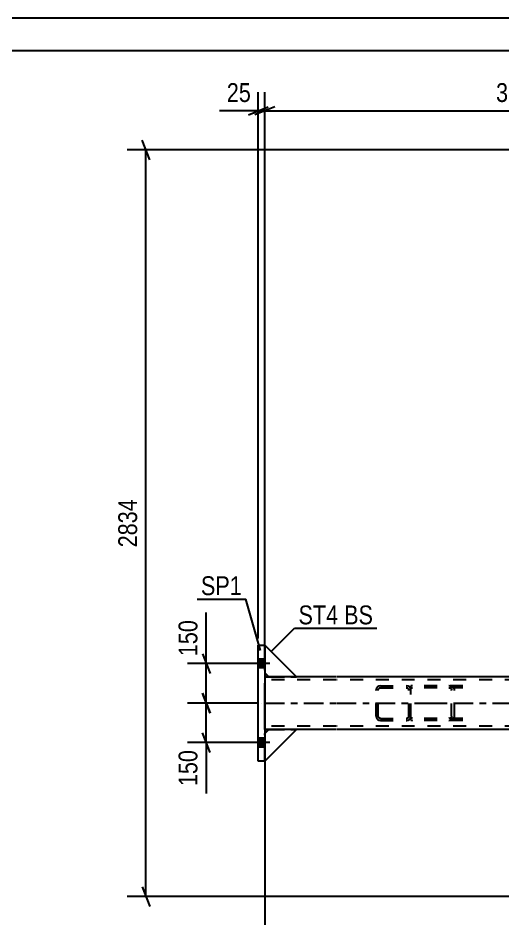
# Model space of a CAD drawing. Header units: millimetres. Extents: x -90 to 751, y -346 to 248.
# Drawn here: x -7.7 to 66, y 111 to 247.8 of the extents above; entities that cross this region are included whole.
import ezdxf

# ---------------------------------------------------------------- set-up
doc = ezdxf.new("R2010")
doc.units = ezdxf.units.MM
doc.linetypes.add('DXK_LINE_DOT2', pattern=[3.9198, 1.9599, -1.9599])
doc.linetypes.add('DXK_LINE_DOT3', pattern=[5.9187, 2.979, -0.9799, 0.9799, -0.9799])
doc.styles.add('Arial Narrow', font='ARIALN.TTF', dxfattribs={"height": 0.2})

# ---------------------------------------------------------------- blocks, each defined once
blk = doc.blocks.new('Unknown-389633021-1131')
at = {"color": 5, "linetype": 'Continuous'}
for p, q in [((750.74, 247.77), (-90.26, 247.77)), ((745.74, 242.77), (-85.26, 242.77))]:
    blk.add_line(p, q, dxfattribs=at)
blk = doc.blocks.new('Part-389633021-11558 - 11557')
at = {"color": 7, "linetype": 'DXK_LINE_DOT2'}
for p, q in [((52.25, 146.37), (51.99, 146.34)), ((51.99, 141.13), (51.99, 146.34)), ((51.99, 145.99), (52.08, 146.03)), ((52.08, 146.03), (52.25, 146.05)), ((59.88, 146.37), (52.25, 146.37)), ((59.88, 146.05), (52.25, 146.05)), ((58.08, 146.33), (57.74, 146.37)), ((57.74, 146.05), (57.91, 146.03)), ((58.15, 145.86), (58.18, 145.73)), ((58.18, 141.73), (58.18, 145.73)), ((58.62, 145.73), (58.55, 145.98)), ((58.62, 141.73), (58.62, 145.73)), ((52.08, 141.44), (51.99, 141.48)), ((51.99, 141.13), (52.25, 141.09)), ((52.25, 141.41), (52.08, 141.44)), ((59.88, 141.41), (52.25, 141.41)), ((59.88, 141.09), (52.25, 141.09)), ((57.91, 141.44), (57.74, 141.41)), ((57.74, 141.09), (58.08, 141.14)), ((58.18, 141.73), (58.15, 141.61)), ((58.55, 141.49), (58.62, 141.73))]:
    blk.add_line(p, q, dxfattribs=at)
at = {"color": 7, "linetype": 'DXK_LINE_DOT3'}
blk.add_line((54.99, 143.73), (57.13, 143.73), dxfattribs=at)
at = {"color": 7, "linetype": 'DXK_LINE_DOT2'}
for centre, radius, start, end in [((57.81, 145.64), 0.401, 32.4104, 75.4453), ((57.87, 145.55), 0.802, 32.4104, 75.4453), ((57.81, 141.83), 0.401, 284.5547, 327.5896), ((57.87, 141.92), 0.802, 284.5547, 327.5896)]:
    blk.add_arc(centre, radius, start, end, dxfattribs=at)
blk = doc.blocks.new('Part-389633021-11561 - 11557')
at = {"color": 7, "linetype": 'DXK_LINE_DOT2'}
for p, q in [((46.76, 145.98), (46.71, 145.73)), ((46.71, 141.73), (46.71, 145.73)), ((47.03, 145.73), (47.06, 145.86)), ((47.03, 141.73), (47.03, 145.73)), ((47.35, 146.37), (47.11, 146.33)), ((47.23, 146.03), (47.35, 146.05)), ((47.35, 146.37), (51.35, 146.37)), ((47.35, 146.05), (51.35, 146.05)), ((51.6, 146.33), (51.35, 146.37)), ((51.35, 146.05), (51.47, 146.03)), ((51.65, 145.86), (51.67, 145.73)), ((51.67, 141.73), (51.67, 145.73)), ((51.99, 145.73), (51.94, 145.98)), ((51.99, 141.73), (51.99, 145.73)), ((46.71, 141.73), (46.76, 141.49)), ((47.06, 141.61), (47.03, 141.73)), ((47.11, 141.14), (47.35, 141.09)), ((47.35, 141.41), (47.23, 141.44)), ((47.35, 141.41), (51.35, 141.41)), ((47.35, 141.09), (51.35, 141.09)), ((51.47, 141.44), (51.35, 141.41)), ((51.35, 141.09), (51.6, 141.14)), ((51.67, 141.73), (51.65, 141.61)), ((51.94, 141.49), (51.99, 141.73))]:
    blk.add_line(p, q, dxfattribs=at)
at = {"color": 7, "linetype": 'DXK_LINE_DOT3'}
blk.add_line((49.35, 143.73), (49.35, 143.73), dxfattribs=at)
at = {"color": 7, "linetype": 'DXK_LINE_DOT2'}
for centre, radius, start, end in [((47.35, 145.73), 0.64, 112.5, 157.5), ((47.35, 145.73), 0.32, 112.5, 157.5), ((51.35, 145.73), 0.32, 22.5, 67.5), ((51.35, 145.73), 0.64, 22.5, 67.5), ((47.35, 141.73), 0.64, 202.5, 247.5), ((47.35, 141.73), 0.32, 202.5, 247.5), ((51.35, 141.73), 0.32, 292.5, 337.5), ((51.35, 141.73), 0.64, 292.5, 337.5)]:
    blk.add_arc(centre, radius, start, end, dxfattribs=at)
blk = doc.blocks.new('Part-389633021-11572 - 11557')
at = {"color": 2, "linetype": 'Continuous'}
for p, q in [((28.81, 134.93), (28.81, 152.53)), ((28.81, 152.53), (29.81, 152.53)), ((29.81, 152.53), (29.81, 134.93)), ((29.81, 134.93), (28.81, 134.93))]:
    blk.add_line(p, q, dxfattribs=at)
at = {"color": 7, "linetype": 'DXK_LINE_DOT3'}
blk.add_line((29.31, 143.73), (29.31, 143.73), dxfattribs=at)
blk = doc.blocks.new('Part-389633021-11603 - 11557')
at = {"color": 7, "linetype": 'DXK_LINE_DOT2'}
for p, q in [((29.81, 139.13), (30.41, 139.73)), ((34.61, 139.73), (29.81, 134.93)), ((30.41, 139.73), (34.61, 139.73)), ((29.81, 134.93), (29.81, 139.13))]:
    blk.add_line(p, q, dxfattribs=at)
at = {"color": 7, "linetype": 'DXK_LINE_DOT3'}
for p, q in [((29.81, 139.73), (34.61, 139.73)), ((34.61, 139.73), (29.81, 134.93))]:
    blk.add_line(p, q, dxfattribs=at)
blk = doc.blocks.new('Part-389633021-11604 - 11557')
at = {"color": 2, "linetype": 'Continuous'}
for p, q in [((30.41, 139.73), (29.81, 139.13)), ((29.81, 134.93), (34.61, 139.73)), ((34.61, 139.73), (30.41, 139.73))]:
    blk.add_line(p, q, dxfattribs=at)
at = {"color": 7, "linetype": 'DXK_LINE_DOT3'}
for p, q in [((29.81, 139.73), (34.61, 139.73)), ((34.61, 139.73), (29.81, 134.93))]:
    blk.add_line(p, q, dxfattribs=at)
at = {"color": 7, "linetype": 'DXK_LINE_DOT2'}
blk.add_line((29.81, 139.13), (29.81, 134.93), dxfattribs=at)
blk = doc.blocks.new('Part-389633021-11605 - 11557')
at = {"color": 7, "linetype": 'DXK_LINE_DOT2'}
for p, q in [((29.81, 139.13), (30.41, 139.73)), ((34.61, 139.73), (29.81, 134.93)), ((30.41, 139.73), (34.61, 139.73)), ((29.81, 134.93), (29.81, 139.13))]:
    blk.add_line(p, q, dxfattribs=at)
at = {"color": 7, "linetype": 'DXK_LINE_DOT3'}
for p, q in [((29.81, 139.73), (34.61, 139.73)), ((34.61, 139.73), (29.81, 134.93))]:
    blk.add_line(p, q, dxfattribs=at)
blk = doc.blocks.new('Part-389633021-11606 - 11557')
at = {"color": 7, "linetype": 'DXK_LINE_DOT2'}
for p, q in [((34.61, 147.73), (29.81, 152.53)), ((29.81, 152.53), (29.81, 148.33)), ((29.81, 148.33), (30.41, 147.73)), ((30.41, 147.73), (34.61, 147.73))]:
    blk.add_line(p, q, dxfattribs=at)
at = {"color": 7, "linetype": 'DXK_LINE_DOT3'}
for p, q in [((34.61, 147.73), (29.81, 152.53)), ((29.81, 147.73), (34.61, 147.73))]:
    blk.add_line(p, q, dxfattribs=at)
blk = doc.blocks.new('Part-389633021-11607 - 11557')
at = {"color": 2, "linetype": 'Continuous'}
for p, q in [((34.61, 147.73), (29.81, 152.53)), ((30.41, 147.73), (29.81, 148.33)), ((34.61, 147.73), (30.41, 147.73))]:
    blk.add_line(p, q, dxfattribs=at)
at = {"color": 7, "linetype": 'DXK_LINE_DOT2'}
blk.add_line((29.81, 152.53), (29.81, 148.33), dxfattribs=at)
at = {"color": 7, "linetype": 'DXK_LINE_DOT3'}
for p, q in [((34.61, 147.73), (29.81, 152.53)), ((29.81, 147.73), (34.61, 147.73))]:
    blk.add_line(p, q, dxfattribs=at)
blk = doc.blocks.new('Part-389633021-11608 - 11557')
at = {"color": 7, "linetype": 'DXK_LINE_DOT2'}
for p, q in [((34.61, 147.73), (29.81, 152.53)), ((29.81, 152.53), (29.81, 148.33)), ((29.81, 148.33), (30.41, 147.73)), ((30.41, 147.73), (34.61, 147.73))]:
    blk.add_line(p, q, dxfattribs=at)
at = {"color": 7, "linetype": 'DXK_LINE_DOT3'}
for p, q in [((34.61, 147.73), (29.81, 152.53)), ((29.81, 147.73), (34.61, 147.73))]:
    blk.add_line(p, q, dxfattribs=at)
blk = doc.blocks.new('Part-389633021-11619 - 11557')
at = {"color": 2, "linetype": 'Continuous'}
for p, q in [((30.41, 147.73), (29.81, 147.73)), ((29.81, 140.69), (29.81, 146.77)), ((40.61, 147.73), (34.61, 147.73)), ((177.99, 147.73), (40.71, 147.73)), ((184.09, 147.73), (178.09, 147.73)), ((188.89, 147.73), (188.29, 147.73)), ((188.89, 146.77), (188.89, 140.69)), ((30.41, 139.73), (29.81, 139.73)), ((40.61, 139.73), (34.61, 139.73)), ((80.72, 139.73), (40.71, 139.73)), ((107.35, 139.73), (87.13, 139.73)), ((131.57, 139.73), (111.35, 139.73)), ((177.99, 139.73), (137.99, 139.73)), ((184.09, 139.73), (178.09, 139.73)), ((188.89, 139.73), (188.29, 139.73))]:
    blk.add_line(p, q, dxfattribs=at)
at = {"color": 7, "linetype": 'DXK_LINE_DOT2'}
for p, q in [((29.81, 147.73), (29.81, 146.77)), ((29.81, 147.73), (29.81, 147.45)), ((40.61, 147.25), (29.81, 147.25)), ((34.61, 147.73), (30.41, 147.73)), ((177.99, 147.25), (40.71, 147.25)), ((188.89, 147.25), (178.09, 147.25)), ((188.29, 147.73), (184.09, 147.73)), ((188.89, 147.73), (188.89, 146.77)), ((188.89, 147.73), (188.89, 147.45)), ((29.81, 139.73), (29.81, 140.69)), ((40.61, 140.21), (29.81, 140.21)), ((34.61, 139.73), (30.41, 139.73)), ((177.99, 140.21), (40.71, 140.21)), ((87.13, 139.73), (80.72, 139.73)), ((111.35, 139.73), (107.35, 139.73)), ((137.99, 139.73), (131.57, 139.73)), ((188.89, 140.21), (178.09, 140.21)), ((188.29, 139.73), (184.09, 139.73)), ((188.89, 139.73), (188.89, 140.69))]:
    blk.add_line(p, q, dxfattribs=at)
at = {"color": 7, "linetype": 'DXK_LINE_DOT3'}
for p, q in [((29.81, 143.73), (40.61, 143.73)), ((40.71, 143.73), (177.99, 143.73)), ((178.09, 143.73), (188.89, 143.73))]:
    blk.add_line(p, q, dxfattribs=at)
blk = doc.blocks.new('Bolt-389633021-11640 - 11557')
at = {"linetype": 'Continuous'}
for points in [[(28.81, 150.39), (28.81, 149.07), (29.81, 149.07), (29.81, 150.39)], [(28.81, 150.39), (28.81, 149.07), (29.81, 149.07), (29.81, 150.39)], [(28.81, 138.39), (28.81, 137.07), (29.81, 137.07), (29.81, 138.39)], [(28.81, 138.39), (28.81, 137.07), (29.81, 137.07), (29.81, 138.39)]]:
    blk.add_hatch(color=1, dxfattribs=at).paths.add_polyline_path(points)
at = {"color": 1, "linetype": 'Continuous'}
for p, q in [((30.57, 149.73), (25.81, 149.73)), ((30.57, 149.73), (25.81, 149.73)), ((29.81, 150.39), (28.81, 150.39)), ((29.81, 150.39), (28.81, 150.39)), ((29.81, 149.07), (28.81, 149.07)), ((29.81, 149.07), (28.81, 149.07)), ((29.81, 138.39), (28.81, 138.39)), ((29.81, 138.39), (28.81, 138.39)), ((30.57, 137.73), (25.81, 137.73)), ((30.57, 137.73), (25.81, 137.73)), ((29.81, 137.07), (28.81, 137.07)), ((29.81, 137.07), (28.81, 137.07))]:
    blk.add_line(p, q, dxfattribs=at)
blk = doc.blocks.new('StraightDimension-389633021-14877 - 11557')
at = {"color": 7, "linetype": 'Continuous'}
for p, q in [((28.81, 153.53), (28.81, 236.52)), ((29.81, 148.73), (29.81, 236.52)), ((27.31, 233.07), (30.31, 234.27)), ((31.31, 234.27), (28.31, 233.07)), ((28.81, 233.67), (22.91, 233.67)), ((28.81, 233.67), (22.91, 233.67)), ((28.81, 233.67), (29.81, 233.67))]:
    blk.add_line(p, q, dxfattribs=at)
at = {"color": 0}
blk.add_wipeout([(28.29, 234.42), (28.29, 238.62), (23.43, 238.62), (23.43, 234.42)], dxfattribs=at)
at = {"color": 3, "style": 'Arial Narrow'}
blk.add_text('25', height=2.863, dxfattribs=at).set_placement((24.03, 235.02))
blk = doc.blocks.new('StraightDimension-389633021-13385 - 11557')
at = {"color": 7, "linetype": 'Continuous'}
for p, q in [((12.35, 226.23), (11.15, 229.23)), ((106.83, 227.73), (8.9, 227.73)), ((11.75, 114.36), (11.75, 227.73)), ((11.15, 115.86), (12.35, 112.86)), ((101.85, 114.36), (8.9, 114.36))]:
    blk.add_line(p, q, dxfattribs=at)
at = {"color": 0}
blk.add_wipeout([(11, 175.31), (6.8, 175.31), (6.8, 166.79), (11, 166.79)], dxfattribs=at)
at = {"color": 3, "style": 'Arial Narrow'}
blk.add_text('2834', height=2.863, rotation=90.0002, dxfattribs=at).set_placement((10.4, 167.39))
blk = doc.blocks.new('StraightDimension-389633021-14350 - 11557')
at = {"color": 7, "linetype": 'Continuous'}
for p, q in [((29.81, 138.73), (29.81, 99.68)), ((80.72, 136.58), (80.72, 94.19)), ((31.31, 103.41), (28.31, 102.21)), ((29.81, 102.81), (80.72, 102.81)), ((79.22, 102.21), (82.22, 103.41))]:
    blk.add_line(p, q, dxfattribs=at)
at = {"color": 0}
blk.add_wipeout([(59.52, 103.56), (59.52, 107.76), (51.01, 107.76), (51.01, 103.56)], dxfattribs=at)
at = {"color": 3, "style": 'Arial Narrow'}
blk.add_text('2409', height=2.863, dxfattribs=at).set_placement((51.61, 104.16))
at = {"color": 0, "linetype": 'Continuous'}
for points in [[(29.21, 102.11), (25.01, 102.11), (25.01, 99.08), (29.21, 99.08)], [(80.12, 102.11), (75.92, 102.11), (75.92, 93.59), (80.12, 93.59)]]:
    blk.add_wipeout(points, dxfattribs=at)
at = {"color": 3, "linetype": 'Continuous', "style": 'Arial Narrow'}
for s, height, p in [('0', 2.86, (28.61, 99.68)), ('2409', 2.863, (79.52, 94.19))]:
    blk.add_text(s, height=height, rotation=90.0002, dxfattribs=at).set_placement(p)
blk = doc.blocks.new('StraightDimension-389633021-14876 - 11557')
at = {"color": 7, "linetype": 'Continuous'}
for p, q in [((29.81, 148.73), (29.81, 236.52)), ((107.35, 178.71), (107.35, 236.52)), ((31.31, 234.27), (28.31, 233.07)), ((105.85, 233.07), (108.85, 234.27)), ((29.81, 233.67), (107.35, 233.67))]:
    blk.add_line(p, q, dxfattribs=at)
at = {"color": 0}
blk.add_wipeout([(72.84, 234.42), (72.84, 238.62), (64.33, 238.62), (64.33, 234.42)], dxfattribs=at)
at = {"color": 3, "style": 'Arial Narrow'}
blk.add_text('3075', height=2.863, dxfattribs=at).set_placement((64.93, 235.02))
blk = doc.blocks.new('StraightDimension-389633021-25174 - 11557')
at = {"color": 7, "linetype": 'Continuous'}
for p, q in [((20.91, 149.73), (20.91, 157.47)), ((20.91, 149.73), (20.91, 157.47)), ((20.31, 151.23), (21.51, 148.23)), ((25.81, 149.73), (18.06, 149.73)), ((20.91, 143.73), (20.91, 149.73)), ((21.51, 142.23), (20.31, 145.23)), ((28.81, 143.73), (18.06, 143.73))]:
    blk.add_line(p, q, dxfattribs=at)
at = {"color": 0}
blk.add_wipeout([(20.16, 156.94), (15.96, 156.94), (15.96, 150.26), (20.16, 150.26)], dxfattribs=at)
at = {"color": 3, "style": 'Arial Narrow'}
blk.add_text('150', height=2.863, rotation=90.0002, dxfattribs=at).set_placement((19.56, 150.86))
blk = doc.blocks.new('StraightDimension-389633021-25175 - 11557')
at = {"color": 7, "linetype": 'Continuous'}
for p, q in [((20.31, 145.23), (21.51, 142.23)), ((28.81, 143.73), (18.06, 143.73)), ((20.91, 137.73), (20.91, 143.73)), ((21.51, 136.23), (20.31, 139.23)), ((25.81, 137.73), (18.06, 137.73)), ((20.91, 137.73), (20.91, 130)), ((20.91, 137.73), (20.91, 130))]:
    blk.add_line(p, q, dxfattribs=at)
at = {"color": 0}
blk.add_wipeout([(20.16, 137.21), (15.96, 137.21), (15.96, 130.53), (20.16, 130.53)], dxfattribs=at)
at = {"color": 3, "style": 'Arial Narrow'}
blk.add_text('150', height=2.863, rotation=90.0002, dxfattribs=at).set_placement((19.56, 131.13))
blk = doc.blocks.new('MarkSet-389633021-13876 - 11557')
at = {"color": 0}
for points in [[(40.95, 155.7), (40.95, 158.7), (34.92, 158.7), (34.92, 155.7)], [(46.23, 155.7), (46.23, 158.7), (41.85, 158.7), (41.85, 155.7)]]:
    blk.add_wipeout(points, dxfattribs=at)
for points in [[(40.95, 155.7), (40.95, 158.7), (34.92, 158.7), (34.92, 155.7)], [(46.23, 155.7), (46.23, 158.7), (41.85, 158.7), (41.85, 155.7)]]:
    blk.add_wipeout(points, dxfattribs=at)
at = {"color": 30, "linetype": 'Continuous'}
for p, q in [((30.78, 151.56), (34.32, 155.1)), ((34.32, 155.1), (46.83, 155.1))]:
    blk.add_line(p, q, dxfattribs=at)
at = {"color": 3, "style": 'Arial Narrow'}
for s, p in [('ST4', (34.92, 155.7)), ('BS', (41.85, 155.7))]:
    blk.add_text(s, height=2.863, dxfattribs=at).set_placement(p)
blk = doc.blocks.new('Mark-389633021-13882 - 11557')
at = {"color": 0}
blk.add_wipeout([(26.31, 160.13), (26.31, 163.13), (20.1, 163.13), (20.1, 160.13)], dxfattribs=at)
blk.add_wipeout([(26.31, 160.13), (26.31, 163.13), (20.1, 163.13), (20.1, 160.13)], dxfattribs=at)
at = {"color": 30, "linetype": 'Continuous'}
for p in [(19.5, 159.53), (29.13, 151.72)]:
    blk.add_line(p, (26.91, 159.53), dxfattribs=at)
at = {"color": 3, "style": 'Arial Narrow'}
blk.add_text('SP1', height=2.863, dxfattribs=at).set_placement((20.1, 160.13))

msp = doc.modelspace()

# ---------------------------------------------------------------- block references
for name in ['Unknown-389633021-1131', 'Part-389633021-11572 - 11557', 'Part-389633021-11606 - 11557', 'Part-389633021-11607 - 11557', 'Part-389633021-11608 - 11557', 'Bolt-389633021-11640 - 11557', 'Part-389633021-11619 - 11557', 'Part-389633021-11561 - 11557', 'Part-389633021-11558 - 11557', 'Part-389633021-11603 - 11557', 'Part-389633021-11604 - 11557', 'Part-389633021-11605 - 11557']:
    msp.add_blockref(name, (0, 0))

# ---------------------------------------------------------------- next in the draw order: block references
msp.add_blockref('StraightDimension-389633021-14877 - 11557', (0, 0))

# ---------------------------------------------------------------- next in the draw order: block references
msp.add_blockref('StraightDimension-389633021-13385 - 11557', (0, 0))

# ---------------------------------------------------------------- next in the draw order: block references
for name in ['StraightDimension-389633021-14876 - 11557', 'StraightDimension-389633021-14350 - 11557']:
    msp.add_blockref(name, (0, 0))

# ---------------------------------------------------------------- next in the draw order: block references
for name in ['StraightDimension-389633021-25174 - 11557', 'MarkSet-389633021-13876 - 11557']:
    msp.add_blockref(name, (0, 0))

# ---------------------------------------------------------------- next in the draw order: block references
for name in ['Mark-389633021-13882 - 11557', 'StraightDimension-389633021-25175 - 11557']:
    msp.add_blockref(name, (0, 0))

doc.saveas('drawing.dxf')
